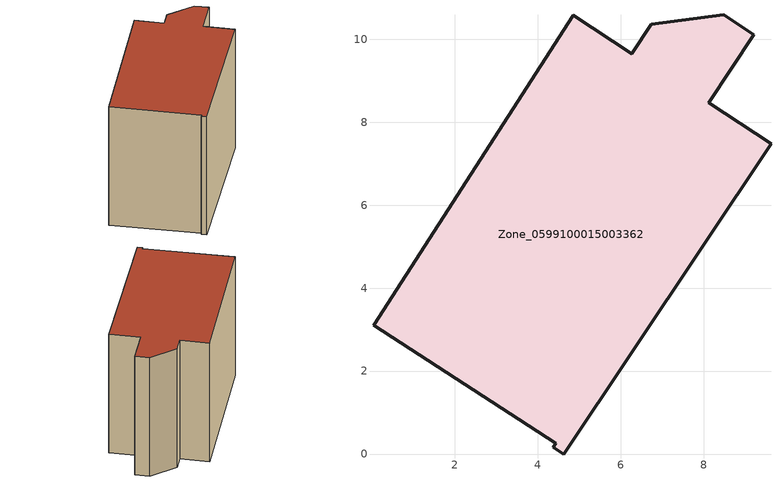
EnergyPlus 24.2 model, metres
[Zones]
Zone_0599100015003362
 floor ground (C_G): 4.43,0.26 0.04,3.1 4.85,10.58 6.26,9.65 6.73,10.36 8.48,10.59 9.2,10.11 8.12,8.47 9.62,7.48 4.63,0 4.37,0.17 z0.92
 wall outside (C_F): 8.12,8.47 9.2,10.11 8.48,10.59 6.73,10.36 6.26,9.65 4.85,10.58 0.04,3.1 4.43,0.26 4.37,0.17 4.63,0 9.62,7.48 8.12,8.47 z0.92:8.76
 roof outside (C_R): 4.37,0.17 4.63,0 9.62,7.48 8.12,8.47 9.2,10.11 8.48,10.59 6.73,10.36 6.26,9.65 4.85,10.58 0.04,3.1 4.43,0.26 z8.76
[BUILDING]
Pand.0599100015003362: North Axis=0; Terrain=City; Loads Convergence Tolerance Value=0.04; Temperature Convergence Tolerance Value=0.4; Solar Distribution=FullExterior; Maximum Number of Warmup Days=25; Minimum Number of Warmup Days=1
[Site:Location]
Rotterdam.The.Hague.AP_ZH_NLD Design_Conditions: Latitude=51.96; Longitude=4.45; Time Zone=1; Elevation=-4.5
[SITE:GROUNDTEMPERATURE:BUILDINGSURFACE]
18, 18, 18, 18, 18, 18, 18, 18, 18, 18, 18, 18
[MATERIAL] Thermal Absorptance=0.9; Solar Absorptance=0.7; Visible Absorptance=0.7
Name | Roughness | Thickness | Conductivity | Density | Specific Heat
G.TI.1965-1974 | MediumSmooth | 0.15 | 0.882353 | 540 | 1210
F.TI.1965-1974 | Rough | 0.3 | 0.697674 | 1920 | 840
R.TI.1965-1974 | MediumRough | 0.2 | 0.232558 | 1500 | 1000
[CONSTRUCTION]
C_G: G.TI.1965-1974
C_F: F.TI.1965-1974
C_R: R.TI.1965-1974
[ZONE]
Zone_0599100015003362: Type=1; Multiplier=1; Ceiling Height=Autocalculate; Volume=Autocalculate; Floor Area=autocalculate; Part of Total Floor Area=Yes
[ZONEINFILTRATION:DESIGNFLOWRATE]
Infil_Zone_0599100015003362: Zone or ZoneList or Space or SpaceList=Zone_0599100015003362; Schedule=AlwaysOn; Design Flow Rate Calculation Method=Flow/Area; Flow Rate per Floor Area=0.003; Constant Term Coefficient=1; Temperature Term Coefficient=0; Velocity Term Coefficient=0; Velocity Squared Term Coefficient=0
[HVACTEMPLATE:ZONE:IDEALLOADSAIRSYSTEM]
Zone_0599100015003362: Maximum Heating Supply Air Temperature=50; Minimum Cooling Supply Air Temperature=13; Maximum Heating Supply Air Humidity Ratio=0.0156; Minimum Cooling Supply Air Humidity Ratio=0.0077; Heating Limit=NoLimit; Cooling Limit=NoLimit; Dehumidification Control Type=ConstantSensibleHeatRatio; Cooling Sensible Heat Ratio=0.7; Dehumidification Setpoint=60; Humidification Control Type=None; Humidification Setpoint=30; Outdoor Air Method=None; Outdoor Air Flow Rate per Person=0.00944; Outdoor Air Flow Rate per Zone Floor Area=0; Outdoor Air Flow Rate per Zone=0; Demand Controlled Ventilation Type=None; Outdoor Air Economizer Type=NoEconomizer; Heat Recovery Type=None; Sensible Heat Recovery Effectiveness=0.7; Latent Heat Recovery Effectiveness=0.65
[ZONECONTROL:THERMOSTAT]
ThermostatControl_Zone_0599100015003362: Zone or ZoneList=Zone_0599100015003362; Control Type Schedule=DualSetpointControlType; Control 1=Thermostat_Zone_0599100015003362; Temperature Difference Between Cutout And Setpoint=0
[THERMOSTATSETPOINT:DUALSETPOINT]
Thermostat_Zone_0599100015003362: Heating Setpoint Temperature Schedule=HeatingSetpoint_Zone_0599100015003362; Cooling Setpoint Temperature Schedule=CoolingSetpoint_Zone_0599100015003362
[SCHEDULE:COMPACT]
HeatingSetpoint_Zone_0599100015003362: Through: 12/31, For: AllDays, Until: 24:00, 21
CoolingSetpoint_Zone_0599100015003362: Through: 12/31, For: AllDays, Until: 24:00, 24
DualSetpointControlType: Through: 12/31, For: AllDays, Until: 24:00, 4
AlwaysOn: Through: 12/31, For: AllDays, Until: 24:00, 1
